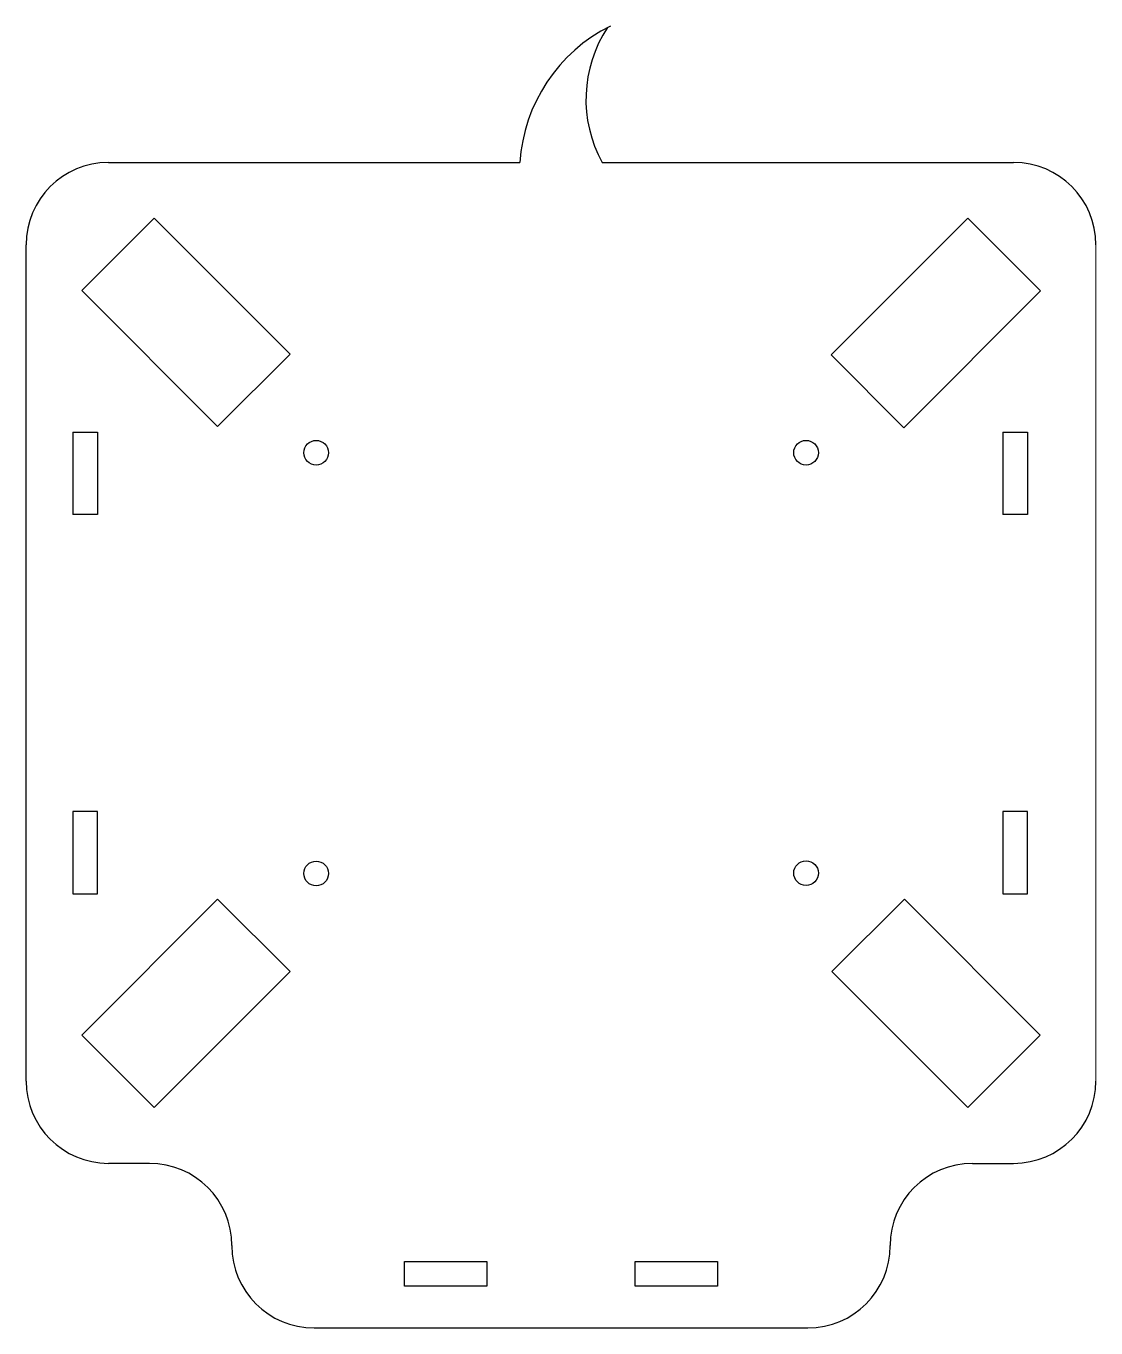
# Model space of a CAD drawing. Header units: millimetres. Extents: x -20 to 110, y -68 to 91.
import ezdxf

# ---------------------------------------------------------------- set-up
doc = ezdxf.new("R2010")
doc.units = ezdxf.units.MM
doc.layers.add('Corte exterior', color=1, linetype='Continuous', true_color=0xff0000)

msp = doc.modelspace()

# ---------------------------------------------------------------- linework, layer by layer
at = {"layer": 'Corte exterior'}
for p, q in [((-10.27, 74.07), (39.73, 74.07)), ((49.73, 74.07), (99.73, 74.07)), ((-13.51, 58.51), (-4.71, 67.31)), ((-4.71, 67.31), (11.81, 50.79)), ((94.17, 67.31), (77.55, 50.69)), ((103.01, 58.47), (94.17, 67.31)), ((-20.27, -37.53), (-20.27, 64.07)), ((3.01, 41.99), (-13.51, 58.51)), ((86.39, 41.85), (103.01, 58.47)), ((11.81, 50.79), (3.01, 41.99)), ((77.55, 50.69), (86.39, 41.85)), ((-14.58, 41.32), (-11.58, 41.32)), ((-14.58, 41.32), (-14.58, 31.32)), ((-11.58, 41.32), (-11.58, 31.32)), ((98.41, 41.32), (101.41, 41.32)), ((98.41, 41.32), (98.41, 31.32)), ((101.41, 41.32), (101.41, 31.32)), ((-11.58, 31.32), (-14.58, 31.32)), ((101.41, 31.32), (98.41, 31.32)), ((-11.58, -4.77), (-14.58, -4.77)), ((-14.58, -4.77), (-14.58, -14.77)), ((-11.58, -14.77), (-11.58, -4.77)), ((101.41, -4.77), (98.41, -4.77)), ((98.41, -4.77), (98.41, -14.77)), ((101.41, -14.77), (101.41, -4.77)), ((-14.58, -14.77), (-11.58, -14.77)), ((3.01, -15.44), (-13.51, -31.96)), ((11.81, -24.24), (3.01, -15.44)), ((86.45, -15.44), (77.65, -24.24)), ((102.97, -31.96), (86.45, -15.44)), ((98.41, -14.77), (101.41, -14.77)), ((-4.71, -40.76), (11.81, -24.24)), ((77.65, -24.24), (94.17, -40.76)), ((-13.51, -31.96), (-4.71, -40.76)), ((94.17, -40.76), (102.97, -31.96)), ((-5.27, -47.53), (-10.27, -47.53)), ((94.73, -47.53), (99.73, -47.53)), ((4.73, -57.53), (4.73, -57.53)), ((84.73, -57.53), (84.73, -57.53)), ((14.73, -67.53), (74.73, -67.53))]:
    msp.add_line(p, q, dxfattribs=at)
at = {"layer": 'Corte exterior', "linetype": 'Continuous', "lineweight": 15}
msp.add_line((109.73, 64.07), (109.73, -37.53), dxfattribs=at)
at = {"layer": 'Corte exterior'}
for points in [[(25.73, -62.46), (25.73, -59.46), (35.73, -59.46), (35.73, -62.46)], [(53.73, -62.46), (53.73, -59.46), (63.73, -59.45), (63.73, -62.46)]]:
    msp.add_lwpolyline(points, close=True, dxfattribs=at)
for centre in [(14.98, 38.81), (74.51, 38.81), (14.98, -12.31), (74.51, -12.27)]:
    msp.add_circle(centre, 1.5, dxfattribs=at)
for centre, radius, start, end in [((59.64, 72.8), 19.95, 116.5084, 176.3344), ((63.65, 81.74), 15.89, 146.6721, 208.8211), ((-10.27, 64.07), 10, 90, 180), ((99.73, 64.07), 10, 0, 90), ((-10.27, -37.53), 10, 180, 270), ((99.73, -37.53), 10, 270, 0), ((-5.27, -57.53), 10, 0, 90), ((94.73, -57.53), 10, 90, 180), ((14.73, -57.53), 10, 180, 270), ((74.73, -57.53), 10, 270, 0)]:
    msp.add_arc(centre, radius, start, end, dxfattribs=at)

doc.saveas('drawing.dxf')
